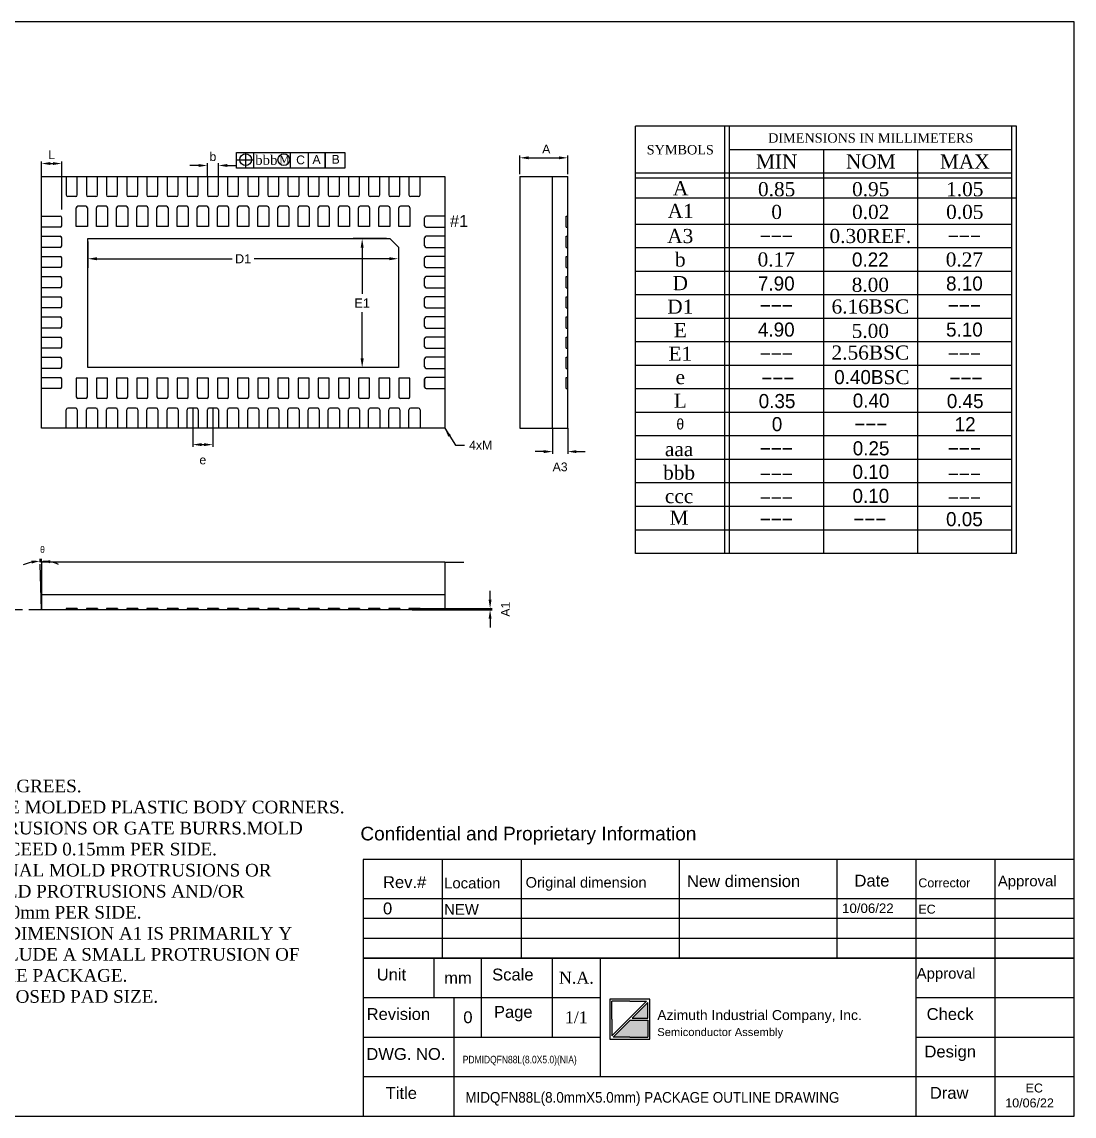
# Model space of a CAD drawing. Header units: inches. Extents: x 14.1 to 45.4, y 13.3 to 35.
# Drawn here: x 24.55 to 45.43, y 13.29 to 35 of the extents above; entities that cross this region are included whole.
import ezdxf

# ---------------------------------------------------------------- set-up
doc = ezdxf.new("R2010")
doc.units = ezdxf.units.IN
doc.header["$MEASUREMENT"] = 0
doc.linetypes.add('3', pattern=[0.375, 0.25, -0.125])
doc.layers.add('1', color=7, linetype='Continuous')
doc.layers.add('DIM', color=102, linetype='Continuous')
doc.styles.get("Standard").update_dxf_attribs({"font": 'arial.ttf'})
doc.dimstyles.get("Standard").update_dxf_attribs({"dimtxt": 0.18, "dimasz": 0.18, "dimexe": 0.18, "dimexo": 0.0625, "dimgap": 0.09, "dimtad": 0, "dimtih": 1, "dimtoh": 1, "dimdec": 4, "dimzin": 0, "dimdsep": 46, "dimtxsty": 'Standard', "dimcen": 0.09, "dimadec": 0, "dimazin": 0, "dimtfac": 1, "dimtdec": 4, "dimtofl": 0, "dimtmove": 0, "dimatfit": 3, "dimfxl": 1, "dimtolj": 1, "dimtzin": 0, "dimarcsym": 0})

# ---------------------------------------------------------------- blocks, each defined once
blk = doc.blocks.new('A$C287B6B30')
for points in [[(0.28, 0.275), (0.475, 0.275), (0.475, 0.47)], [(0.043, 0.038), (0.255, 0.25), (0.475, 0.25), (0.475, 0.038), (0.25, 0.038)]]:
    blk.add_hatch(color=256).paths.add_polyline_path(points)
for p, q in [((0.5, 0.513), (0, 0.513)), ((0, 0.513), (0, 0.013)), ((0.025, 0.055), (0.457, 0.488)), ((0.025, 0.263), (0.025, 0.488)), ((0.25, 0.488), (0.025, 0.488)), ((0.25, 0.488), (0.457, 0.488)), ((0.28, 0.275), (0.475, 0.47)), ((0.475, 0.275), (0.475, 0.47)), ((0.5, 0.013), (0.5, 0.513)), ((0.28, 0.275), (0.475, 0.275)), ((0.025, 0.263), (0.025, 0.055)), ((0.043, 0.038), (0.255, 0.25)), ((0.255, 0.25), (0.475, 0.25)), ((0.475, 0.25), (0.475, 0.038)), ((0, 0.013), (0.5, 0.013)), ((0.25, 0.038), (0.043, 0.038)), ((0.25, 0.038), (0.475, 0.038))]:
    blk.add_line(p, q)
for s, height, p in [('Azimuth Industrial Company, Inc.', 0.125, (0.594, 0.251)), ('Semiconductor Assembly', 0.1, (0.594, 0.051))]:
    blk.add_text(s, height=height).set_placement(p)
blk = doc.blocks.new('A$C34315493')
at = {"layer": '1', "color": 0}
blk.add_blockref('A$C287B6B30', (0, -0.013), dxfattribs=at)
blk = doc.blocks.new('*D4')
at = {"layer": 'Defpoints', "color": 0, "transparency": 16777216}
for p in [(25.859, 30.703), (32.019, 30.533), (32.019, 30.302)]:
    blk.add_point(p, dxfattribs=at)
at = {"layer": 'DIM', "color": 0, "lineweight": -2, "transparency": 16777216}
for p, q in [((25.859, 30.641), (25.859, 30.122)), ((32.019, 30.47), (32.019, 30.122)), ((26.039, 30.302), (28.721, 30.302)), ((31.839, 30.302), (29.157, 30.302))]:
    blk.add_line(p, q, dxfattribs=at)
at = {"layer": 'DIM', "color": 0, "transparency": 16777216}
for points in [[(26.039, 30.332), (26.039, 30.272), (25.859, 30.302)], [(31.839, 30.332), (31.839, 30.272), (32.019, 30.302)]]:
    blk.add_solid(points, dxfattribs=at)
at = {"layer": 'DIM', "color": 0, "transparency": 16777216, "insert": (28.939, 30.302), "char_height": 0.18, "attachment_point": 5}
blk.add_mtext('\\A1;D1', dxfattribs=at)
blk = doc.blocks.new('*D5')
at = {"layer": 'Defpoints', "color": 0, "transparency": 16777216}
for p in [(31.849, 30.703), (31.301, 28.143), (32.019, 28.143)]:
    blk.add_point(p, dxfattribs=at)
at = {"layer": 'DIM', "color": 0, "lineweight": -2, "transparency": 16777216}
for p, q in [((31.786, 30.703), (31.121, 30.703)), ((31.301, 30.523), (31.301, 29.604)), ((31.301, 28.323), (31.301, 29.243)), ((31.957, 28.143), (31.121, 28.143))]:
    blk.add_line(p, q, dxfattribs=at)
at = {"layer": 'DIM', "color": 0, "transparency": 16777216}
for points in [[(31.271, 30.523), (31.331, 30.523), (31.301, 30.703)], [(31.271, 28.323), (31.331, 28.323), (31.301, 28.143)]]:
    blk.add_solid(points, dxfattribs=at)
at = {"layer": 'DIM', "color": 0, "transparency": 16777216, "insert": (31.301, 29.423), "char_height": 0.18, "attachment_point": 5}
blk.add_mtext('\\A1;E1', dxfattribs=at)

msp = doc.modelspace()

# ---------------------------------------------------------------- linework, layer by layer
at = {"color": 0}
for p, q in [((45.42673, 35.00158), (14.0739, 35.00158)), ((45.42673, 13.28975), (45.42673, 35.00158)), ((45.42673, 18.38458), (31.31796, 18.38458)), ((31.31796, 18.38458), (31.31796, 13.28975)), ((32.8856, 18.38458), (32.8856, 16.42503)), ((34.45324, 18.38458), (34.45324, 16.42503)), ((37.58852, 18.38458), (37.58852, 16.42503)), ((40.7238, 16.42503), (40.7238, 18.38458)), ((42.29145, 16.42503), (42.29145, 18.38458)), ((43.85909, 16.42503), (43.85909, 18.38458)), ((45.42673, 17.60076), (31.31796, 17.60076)), ((45.42673, 17.20885), (31.31796, 17.20885)), ((45.42673, 16.81694), (31.31796, 16.81694)), ((45.42673, 16.42503), (31.31796, 16.42503)), ((31.31796, 16.42503), (45.42673, 16.42503)), ((32.72883, 15.64121), (32.72883, 16.42503)), ((33.66942, 14.85739), (33.66942, 16.42503)), ((35.0803, 15.64121), (35.0803, 16.42503)), ((36.02088, 16.42503), (36.02088, 14.07357)), ((42.29145, 13.28975), (42.29145, 16.42503)), ((43.85909, 13.28975), (43.85909, 16.42503)), ((31.31796, 15.64121), (36.02088, 15.64121)), ((33.12074, 15.64121), (33.12074, 13.28975)), ((35.0803, 14.85739), (35.0803, 15.64121)), ((42.29145, 15.64121), (45.42673, 15.64121)), ((31.31796, 14.85739), (36.02088, 14.85739)), ((42.29145, 14.85739), (45.42673, 14.85739)), ((31.31796, 14.07357), (45.42673, 14.07357)), ((14.0739, 13.28975), (45.42673, 13.28975))]:
    msp.add_line(p, q, dxfattribs=at)
at = {"layer": '1'}
for p, q in [((44.28452, 32.93012), (36.72625, 32.93012)), ((36.72625, 25.85212), (36.72625, 32.93012)), ((38.49918, 25.85212), (38.49918, 32.93012)), ((38.59249, 25.85212), (38.59249, 32.93012)), ((44.19121, 25.85212), (44.19121, 32.93012)), ((44.19121, 25.85212), (44.19121, 32.93012)), ((44.28452, 25.85212), (44.28452, 32.93012)), ((36.72625, 25.38556), (36.72625, 32.46356)), ((38.49918, 25.38556), (38.49918, 32.46356)), ((44.19121, 32.46356), (38.59249, 32.46356)), ((38.59249, 25.38556), (38.59249, 32.46356)), ((40.45873, 25.85212), (40.45873, 32.46356)), ((42.32497, 25.85212), (42.32497, 32.46356)), ((44.19121, 25.38556), (44.19121, 32.46356)), ((44.19121, 25.38556), (44.19121, 32.46356)), ((44.28452, 25.38556), (44.28452, 32.46356)), ((25.42933, 31.93685), (25.42933, 31.56685)), ((25.64933, 31.56685), (25.64933, 31.93685)), ((25.82933, 31.93685), (25.82933, 31.56685)), ((26.04933, 31.56685), (26.04933, 31.93685)), ((26.22933, 31.93685), (26.22933, 31.56685)), ((26.44933, 31.56685), (26.44933, 31.93685)), ((26.62933, 31.93685), (26.62933, 31.56685)), ((26.84933, 31.56685), (26.84933, 31.93685)), ((27.02933, 31.93685), (27.02933, 31.56685)), ((27.24933, 31.56685), (27.24933, 31.93685)), ((27.42933, 31.93685), (27.42933, 31.56685)), ((27.64933, 31.56685), (27.64933, 31.93685)), ((27.82933, 31.93685), (27.82933, 31.56685)), ((28.04933, 31.56685), (28.04933, 31.93685)), ((28.22933, 31.93685), (28.22933, 31.56685)), ((28.44933, 31.56685), (28.44933, 31.93685)), ((28.62933, 31.93685), (28.62933, 31.56685)), ((28.84933, 31.56685), (28.84933, 31.93685)), ((29.02933, 31.93685), (29.02933, 31.56685)), ((29.24933, 31.56685), (29.24933, 31.93685)), ((29.42933, 31.93685), (29.42933, 31.56685)), ((29.64933, 31.56685), (29.64933, 31.93685)), ((29.82933, 31.93685), (29.82933, 31.56685)), ((30.04933, 31.56685), (30.04933, 31.93685)), ((30.22933, 31.93685), (30.22933, 31.56685)), ((30.44933, 31.56685), (30.44933, 31.93685)), ((30.62933, 31.93685), (30.62933, 31.56685)), ((30.84933, 31.56685), (30.84933, 31.93685)), ((31.02933, 31.93685), (31.02933, 31.56685)), ((31.24933, 31.56685), (31.24933, 31.93685)), ((31.42933, 31.93685), (31.42933, 31.56685)), ((31.64933, 31.56685), (31.64933, 31.93685)), ((31.82933, 31.93685), (31.82933, 31.56685)), ((32.04933, 31.56685), (32.04933, 31.93685)), ((32.22933, 31.93685), (32.22933, 31.56685)), ((32.44933, 31.56685), (32.44933, 31.93685)), ((44.19121, 31.997), (36.72625, 31.997)), ((36.72625, 24.919), (36.72625, 31.997)), ((38.49918, 24.919), (38.49918, 31.997)), ((38.59249, 24.919), (38.59249, 31.997)), ((40.45873, 25.38556), (40.45873, 31.997)), ((42.32497, 25.38556), (42.32497, 31.997)), ((44.19121, 24.919), (44.19121, 31.997)), ((44.19121, 24.919), (44.19121, 31.997)), ((44.28452, 24.919), (44.28452, 31.997)), ((44.19121, 31.90369), (36.72625, 31.90369)), ((25.61933, 31.53685), (25.45933, 31.53685)), ((26.01933, 31.53685), (25.85933, 31.53685)), ((26.41933, 31.53685), (26.25933, 31.53685)), ((26.81933, 31.53685), (26.65933, 31.53685)), ((27.21933, 31.53685), (27.05933, 31.53685)), ((27.61933, 31.53685), (27.45933, 31.53685)), ((28.01933, 31.53685), (27.85933, 31.53685)), ((28.41933, 31.53685), (28.25933, 31.53685)), ((28.81933, 31.53685), (28.65933, 31.53685)), ((29.21933, 31.53685), (29.05933, 31.53685)), ((29.61933, 31.53685), (29.45933, 31.53685)), ((30.01933, 31.53685), (29.85933, 31.53685)), ((30.41933, 31.53685), (30.25933, 31.53685)), ((30.81933, 31.53685), (30.65933, 31.53685)), ((31.21933, 31.53685), (31.05933, 31.53685)), ((31.61933, 31.53685), (31.45933, 31.53685)), ((32.01933, 31.53685), (31.85933, 31.53685)), ((32.41933, 31.53685), (32.25933, 31.53685)), ((25.62933, 30.94185), (25.62933, 31.31185)), ((25.81933, 31.34185), (25.65933, 31.34185)), ((25.84933, 31.31185), (25.84933, 30.94185)), ((26.02933, 30.94185), (26.02933, 31.31185)), ((26.21933, 31.34185), (26.05933, 31.34185)), ((26.24933, 31.31185), (26.24933, 30.94185)), ((26.42933, 30.94185), (26.42933, 31.31185)), ((26.61933, 31.34185), (26.45933, 31.34185)), ((26.64933, 31.31185), (26.64933, 30.94185)), ((26.82933, 30.94185), (26.82933, 31.31185)), ((27.01933, 31.34185), (26.85933, 31.34185)), ((27.04933, 31.31185), (27.04933, 30.94185)), ((27.22933, 30.94185), (27.22933, 31.31185)), ((27.41933, 31.34185), (27.25933, 31.34185)), ((27.44933, 31.31185), (27.44933, 30.94185)), ((27.62933, 30.94185), (27.62933, 31.31185)), ((27.81933, 31.34185), (27.65933, 31.34185)), ((27.84933, 31.31185), (27.84933, 30.94185)), ((28.02933, 30.94185), (28.02933, 31.31185)), ((28.21933, 31.34185), (28.05933, 31.34185)), ((28.24933, 31.31185), (28.24933, 30.94185)), ((28.42933, 30.94185), (28.42933, 31.31185)), ((28.61933, 31.34185), (28.45933, 31.34185)), ((28.64933, 31.31185), (28.64933, 30.94185)), ((28.82933, 30.94185), (28.82933, 31.31185)), ((29.01933, 31.34185), (28.85933, 31.34185)), ((29.04933, 31.31185), (29.04933, 30.94185)), ((29.22933, 30.94185), (29.22933, 31.31185)), ((29.41933, 31.34185), (29.25933, 31.34185)), ((29.44933, 31.31185), (29.44933, 30.94185)), ((29.62933, 30.94185), (29.62933, 31.31185)), ((29.81933, 31.34185), (29.65933, 31.34185)), ((29.84933, 31.31185), (29.84933, 30.94185)), ((30.02933, 30.94185), (30.02933, 31.31185)), ((30.21933, 31.34185), (30.05933, 31.34185)), ((30.24933, 31.31185), (30.24933, 30.94185)), ((30.42933, 30.94185), (30.42933, 31.31185)), ((30.61933, 31.34185), (30.45933, 31.34185)), ((30.64933, 31.31185), (30.64933, 30.94185)), ((30.82933, 30.94185), (30.82933, 31.31185)), ((31.01933, 31.34185), (30.85933, 31.34185)), ((31.04933, 31.31185), (31.04933, 30.94185)), ((31.22933, 30.94185), (31.22933, 31.31185)), ((31.41933, 31.34185), (31.25933, 31.34185)), ((31.44933, 31.31185), (31.44933, 30.94185)), ((31.62933, 30.94185), (31.62933, 31.31185)), ((31.81933, 31.34185), (31.65933, 31.34185)), ((31.84933, 31.31185), (31.84933, 30.94185)), ((32.02933, 30.94185), (32.02933, 31.31185)), ((32.21933, 31.34185), (32.05933, 31.34185)), ((32.24933, 31.31185), (32.24933, 30.94185)), ((24.93933, 31.14685), (25.30933, 31.14685)), ((25.33933, 30.95685), (25.33933, 31.11685)), ((32.53933, 30.95685), (32.53933, 31.11685)), ((32.93933, 31.14685), (32.56933, 31.14685)), ((35.34844, 31.14685), (35.37844, 31.14685)), ((36.72625, 24.45244), (36.72625, 31.07759)), ((38.49918, 24.45244), (38.49918, 31.07759)), ((38.59249, 24.45244), (38.59249, 31.07759)), ((40.45873, 24.919), (40.45873, 31.07759)), ((40.45873, 24.45244), (40.45873, 31.07759)), ((42.32497, 24.919), (42.32497, 31.07759)), ((42.32497, 24.45244), (42.32497, 31.07759)), ((44.19121, 24.45244), (44.19121, 31.07759)), ((44.19121, 24.45244), (44.19121, 31.07759)), ((44.28452, 24.45244), (44.28452, 31.07759)), ((25.30933, 30.92685), (24.93933, 30.92685)), ((25.84933, 30.94185), (25.62933, 30.94185)), ((26.24933, 30.94185), (26.02933, 30.94185)), ((26.64933, 30.94185), (26.42933, 30.94185)), ((27.04933, 30.94185), (26.82933, 30.94185)), ((27.44933, 30.94185), (27.22933, 30.94185)), ((27.84933, 30.94185), (27.62933, 30.94185)), ((28.24933, 30.94185), (28.02933, 30.94185)), ((28.64933, 30.94185), (28.42933, 30.94185)), ((29.04933, 30.94185), (28.82933, 30.94185)), ((29.44933, 30.94185), (29.22933, 30.94185)), ((29.84933, 30.94185), (29.62933, 30.94185)), ((30.24933, 30.94185), (30.02933, 30.94185)), ((30.64933, 30.94185), (30.42933, 30.94185)), ((31.04933, 30.94185), (30.82933, 30.94185)), ((31.44933, 30.94185), (31.22933, 30.94185)), ((31.84933, 30.94185), (31.62933, 30.94185)), ((32.24933, 30.94185), (32.02933, 30.94185)), ((32.56933, 30.92685), (32.93933, 30.92685)), ((35.34844, 30.92685), (35.37844, 30.92685)), ((44.19121, 30.98428), (36.72625, 30.98428)), ((44.19121, 30.98428), (36.72625, 30.98428)), ((24.93933, 30.74685), (25.30933, 30.74685)), ((25.33933, 30.55685), (25.33933, 30.71685)), ((32.01933, 30.53268), (31.84855, 30.70346)), ((32.53933, 30.55685), (32.53933, 30.71685)), ((32.93933, 30.74685), (32.56933, 30.74685)), ((35.34844, 30.74685), (35.37844, 30.74685)), ((25.30933, 30.52685), (24.93933, 30.52685)), ((32.56933, 30.52685), (32.93933, 30.52685)), ((35.34844, 30.52685), (35.37844, 30.52685)), ((44.19121, 30.51772), (36.72625, 30.51772)), ((24.93933, 30.34685), (25.30933, 30.34685)), ((25.33933, 30.15685), (25.33933, 30.31685)), ((32.53933, 30.15685), (32.53933, 30.31685)), ((32.93933, 30.34685), (32.56933, 30.34685)), ((35.34844, 30.34685), (35.37844, 30.34685)), ((25.30933, 30.12685), (24.93933, 30.12685)), ((32.56933, 30.12685), (32.93933, 30.12685)), ((35.34844, 30.12685), (35.37844, 30.12685)), ((44.19121, 30.05116), (36.72625, 30.05116)), ((24.93933, 29.94685), (25.30933, 29.94685)), ((25.33933, 29.75685), (25.33933, 29.91685)), ((32.53933, 29.75685), (32.53933, 29.91685)), ((32.93933, 29.94685), (32.56933, 29.94685)), ((35.34844, 29.94685), (35.37844, 29.94685)), ((25.30933, 29.72685), (24.93933, 29.72685)), ((24.93933, 29.54685), (25.30933, 29.54685)), ((32.56933, 29.72685), (32.93933, 29.72685)), ((32.93933, 29.54685), (32.56933, 29.54685)), ((35.34844, 29.72685), (35.37844, 29.72685)), ((35.34844, 29.54685), (35.37844, 29.54685)), ((44.19121, 29.5846), (36.72625, 29.5846)), ((25.30933, 29.32685), (24.93933, 29.32685)), ((25.33933, 29.35685), (25.33933, 29.51685)), ((32.53933, 29.35685), (32.53933, 29.51685)), ((32.56933, 29.32685), (32.93933, 29.32685)), ((35.34844, 29.32685), (35.37844, 29.32685)), ((24.93933, 29.14685), (25.30933, 29.14685)), ((25.33933, 28.95685), (25.33933, 29.11685)), ((32.53933, 28.95685), (32.53933, 29.11685)), ((32.93933, 29.14685), (32.56933, 29.14685)), ((35.34844, 29.14685), (35.37844, 29.14685)), ((44.19121, 29.11804), (36.72625, 29.11804)), ((25.30933, 28.92685), (24.93933, 28.92685)), ((32.56933, 28.92685), (32.93933, 28.92685)), ((35.34844, 28.92685), (35.37844, 28.92685)), ((24.93933, 28.74685), (25.30933, 28.74685)), ((25.33933, 28.55685), (25.33933, 28.71685)), ((32.53933, 28.55685), (32.53933, 28.71685)), ((32.93933, 28.74685), (32.56933, 28.74685)), ((35.34844, 28.74685), (35.37844, 28.74685)), ((25.30933, 28.52685), (24.93933, 28.52685)), ((32.56933, 28.52685), (32.93933, 28.52685)), ((35.34844, 28.52685), (35.37844, 28.52685)), ((44.19121, 28.65148), (36.72625, 28.65148)), ((24.93933, 28.34685), (25.30933, 28.34685)), ((25.33933, 28.15685), (25.33933, 28.31685)), ((32.53933, 28.15685), (32.53933, 28.31685)), ((32.93933, 28.34685), (32.56933, 28.34685)), ((35.34844, 28.34685), (35.37844, 28.34685)), ((25.30933, 28.12685), (24.93933, 28.12685)), ((32.56933, 28.12685), (32.93933, 28.12685)), ((35.34844, 28.12685), (35.37844, 28.12685)), ((44.19121, 28.18492), (36.72625, 28.18492)), ((24.93933, 27.94685), (25.30933, 27.94685)), ((25.33933, 27.75685), (25.33933, 27.91685)), ((25.62933, 27.93185), (25.62933, 27.56185)), ((25.84933, 27.93185), (25.62933, 27.93185)), ((25.84933, 27.56185), (25.84933, 27.93185)), ((26.02933, 27.93185), (26.02933, 27.56185)), ((26.24933, 27.93185), (26.02933, 27.93185)), ((26.24933, 27.56185), (26.24933, 27.93185)), ((26.42933, 27.93185), (26.42933, 27.56185)), ((26.64933, 27.93185), (26.42933, 27.93185)), ((26.64933, 27.56185), (26.64933, 27.93185)), ((26.82933, 27.93185), (26.82933, 27.56185)), ((27.04933, 27.93185), (26.82933, 27.93185)), ((27.04933, 27.56185), (27.04933, 27.93185)), ((27.22933, 27.93185), (27.22933, 27.56185)), ((27.44933, 27.93185), (27.22933, 27.93185)), ((27.44933, 27.56185), (27.44933, 27.93185)), ((27.62933, 27.93185), (27.62933, 27.56185)), ((27.84933, 27.93185), (27.62933, 27.93185)), ((27.84933, 27.56185), (27.84933, 27.93185)), ((28.02933, 27.93185), (28.02933, 27.56185)), ((28.24933, 27.93185), (28.02933, 27.93185)), ((28.24933, 27.56185), (28.24933, 27.93185)), ((28.42933, 27.93185), (28.42933, 27.56185)), ((28.64933, 27.93185), (28.42933, 27.93185)), ((28.64933, 27.56185), (28.64933, 27.93185)), ((28.82933, 27.93185), (28.82933, 27.56185)), ((29.04933, 27.93185), (28.82933, 27.93185)), ((29.04933, 27.56185), (29.04933, 27.93185)), ((29.22933, 27.93185), (29.22933, 27.56185)), ((29.44933, 27.93185), (29.22933, 27.93185)), ((29.44933, 27.56185), (29.44933, 27.93185)), ((29.62933, 27.93185), (29.62933, 27.56185)), ((29.84933, 27.93185), (29.62933, 27.93185)), ((29.84933, 27.56185), (29.84933, 27.93185)), ((30.02933, 27.93185), (30.02933, 27.56185)), ((30.24933, 27.93185), (30.02933, 27.93185)), ((30.24933, 27.56185), (30.24933, 27.93185)), ((30.42933, 27.93185), (30.42933, 27.56185)), ((30.64933, 27.93185), (30.42933, 27.93185)), ((30.64933, 27.56185), (30.64933, 27.93185)), ((30.82933, 27.93185), (30.82933, 27.56185)), ((31.04933, 27.93185), (30.82933, 27.93185)), ((31.04933, 27.56185), (31.04933, 27.93185)), ((31.22933, 27.93185), (31.22933, 27.56185)), ((31.44933, 27.93185), (31.22933, 27.93185)), ((31.44933, 27.56185), (31.44933, 27.93185)), ((31.62933, 27.93185), (31.62933, 27.56185)), ((31.84933, 27.93185), (31.62933, 27.93185)), ((31.84933, 27.56185), (31.84933, 27.93185)), ((32.02933, 27.93185), (32.02933, 27.56185)), ((32.24933, 27.93185), (32.02933, 27.93185)), ((32.24933, 27.56185), (32.24933, 27.93185)), ((32.53933, 27.75685), (32.53933, 27.91685)), ((32.53933, 27.91685), (32.53933, 27.75685)), ((32.93933, 27.94685), (32.56933, 27.94685)), ((35.34844, 27.94685), (35.37844, 27.94685)), ((25.30933, 27.72685), (24.93933, 27.72685)), ((32.56933, 27.72685), (32.93933, 27.72685)), ((35.34844, 27.72685), (35.37844, 27.72685)), ((44.19121, 27.71836), (36.72625, 27.71836)), ((25.81933, 27.53185), (25.65933, 27.53185)), ((26.21933, 27.53185), (26.05933, 27.53185)), ((26.61933, 27.53185), (26.45933, 27.53185)), ((27.01933, 27.53185), (26.85933, 27.53185)), ((27.41933, 27.53185), (27.25933, 27.53185)), ((27.81933, 27.53185), (27.65933, 27.53185)), ((28.21933, 27.53185), (28.05933, 27.53185)), ((28.61933, 27.53185), (28.45933, 27.53185)), ((29.01933, 27.53185), (28.85933, 27.53185)), ((29.41933, 27.53185), (29.25933, 27.53185)), ((29.81933, 27.53185), (29.65933, 27.53185)), ((30.21933, 27.53185), (30.05933, 27.53185)), ((30.61933, 27.53185), (30.45933, 27.53185)), ((31.01933, 27.53185), (30.85933, 27.53185)), ((31.41933, 27.53185), (31.25933, 27.53185)), ((31.81933, 27.53185), (31.65933, 27.53185)), ((32.21933, 27.53185), (32.05933, 27.53185)), ((25.42933, 26.93685), (25.42933, 27.30685)), ((25.61933, 27.33685), (25.45933, 27.33685)), ((25.64933, 27.30685), (25.64933, 26.93685)), ((25.82933, 26.93685), (25.82933, 27.30685)), ((26.01933, 27.33685), (25.85933, 27.33685)), ((26.04933, 27.30685), (26.04933, 26.93685)), ((26.22933, 26.93685), (26.22933, 27.30685)), ((26.41933, 27.33685), (26.25933, 27.33685)), ((26.44933, 27.30685), (26.44933, 26.93685)), ((26.62933, 26.93685), (26.62933, 27.30685)), ((26.81933, 27.33685), (26.65933, 27.33685)), ((26.84933, 27.30685), (26.84933, 26.93685)), ((27.02933, 26.93685), (27.02933, 27.30685)), ((27.21933, 27.33685), (27.05933, 27.33685)), ((27.24933, 27.30685), (27.24933, 26.93685)), ((27.42933, 26.93685), (27.42933, 27.30685)), ((27.61933, 27.33685), (27.45933, 27.33685)), ((27.64933, 27.30685), (27.64933, 26.93685)), ((27.82933, 26.93685), (27.82933, 27.30685)), ((28.01933, 27.33685), (27.85933, 27.33685)), ((28.04933, 27.30685), (28.04933, 26.93685)), ((28.22933, 26.93685), (28.22933, 27.30685)), ((28.41933, 27.33685), (28.25933, 27.33685)), ((28.44933, 27.30685), (28.44933, 26.93685)), ((28.62933, 26.93685), (28.62933, 27.30685)), ((28.81933, 27.33685), (28.65933, 27.33685)), ((28.84933, 27.30685), (28.84933, 26.93685)), ((29.02933, 26.93685), (29.02933, 27.30685)), ((29.21933, 27.33685), (29.05933, 27.33685)), ((29.24933, 27.30685), (29.24933, 26.93685)), ((29.42933, 26.93685), (29.42933, 27.30685)), ((29.61933, 27.33685), (29.45933, 27.33685)), ((29.64933, 27.30685), (29.64933, 26.93685)), ((29.82933, 26.93685), (29.82933, 27.30685)), ((30.01933, 27.33685), (29.85933, 27.33685)), ((30.04933, 27.30685), (30.04933, 26.93685)), ((30.22933, 26.93685), (30.22933, 27.30685)), ((30.41933, 27.33685), (30.25933, 27.33685)), ((30.44933, 27.30685), (30.44933, 26.93685)), ((30.62933, 26.93685), (30.62933, 27.30685)), ((30.81933, 27.33685), (30.65933, 27.33685)), ((30.84933, 27.30685), (30.84933, 26.93685)), ((31.02933, 26.93685), (31.02933, 27.30685)), ((31.21933, 27.33685), (31.05933, 27.33685)), ((31.24933, 27.30685), (31.24933, 26.93685)), ((31.42933, 26.93685), (31.42933, 27.30685)), ((31.61933, 27.33685), (31.45933, 27.33685)), ((31.64933, 27.30685), (31.64933, 26.93685)), ((31.82933, 26.93685), (31.82933, 27.30685)), ((32.01933, 27.33685), (31.85933, 27.33685)), ((32.04933, 27.30685), (32.04933, 26.93685)), ((32.22933, 26.93685), (32.22933, 27.30685)), ((32.41933, 27.33685), (32.25933, 27.33685)), ((32.44933, 27.30685), (32.44933, 26.93685)), ((44.19121, 27.2518), (36.72625, 27.2518)), ((44.19121, 26.78524), (36.72625, 26.78524)), ((44.19121, 26.31868), (36.72625, 26.31868)), ((44.19121, 25.85212), (36.72625, 25.85212)), ((44.19121, 25.38556), (36.72625, 25.38556)), ((44.19121, 24.919), (36.72625, 24.919)), ((44.28452, 24.45244), (36.72625, 24.45244)), ((25.42933, 23.36337), (25.42933, 23.33337)), ((25.64933, 23.36337), (25.64933, 23.33337)), ((25.82933, 23.36337), (25.82933, 23.33337)), ((26.04933, 23.36337), (26.04933, 23.33337)), ((26.22933, 23.36337), (26.22933, 23.33337)), ((26.44933, 23.36337), (26.44933, 23.33337)), ((26.62933, 23.36337), (26.62933, 23.33337)), ((26.84933, 23.36337), (26.84933, 23.33337)), ((27.02933, 23.36337), (27.02933, 23.33337)), ((27.24933, 23.36337), (27.24933, 23.33337)), ((27.42933, 23.36337), (27.42933, 23.33337)), ((27.64933, 23.36337), (27.64933, 23.33337)), ((27.82933, 23.36337), (27.82933, 23.33337)), ((28.04933, 23.36337), (28.04933, 23.33337)), ((28.22933, 23.36337), (28.22933, 23.33337)), ((28.44933, 23.36337), (28.44933, 23.33337)), ((28.62933, 23.36337), (28.62933, 23.33337)), ((28.84933, 23.36337), (28.84933, 23.33337)), ((29.02933, 23.36337), (29.02933, 23.33337)), ((29.24933, 23.36337), (29.24933, 23.33337)), ((29.42933, 23.36337), (29.42933, 23.33337)), ((29.64933, 23.36337), (29.64933, 23.33337)), ((29.82933, 23.36337), (29.82933, 23.33337)), ((30.04933, 23.36337), (30.04933, 23.33337)), ((30.22933, 23.36337), (30.22933, 23.33337)), ((30.44933, 23.36337), (30.44933, 23.33337)), ((30.62933, 23.36337), (30.62933, 23.33337)), ((30.84933, 23.36337), (30.84933, 23.33337)), ((31.02933, 23.36337), (31.02933, 23.33337)), ((31.24933, 23.36337), (31.24933, 23.33337)), ((31.42933, 23.36337), (31.42933, 23.33337)), ((31.64933, 23.36337), (31.64933, 23.33337)), ((31.82933, 23.36337), (31.82933, 23.33337)), ((32.04933, 23.36337), (32.04933, 23.33337)), ((32.22933, 23.36337), (32.22933, 23.33337)), ((32.44933, 23.36337), (32.44933, 23.33337))]:
    msp.add_line(p, q, dxfattribs=at)
at = {"layer": '1', "color": 0}
for p, q in [((34.42844, 31.93685), (34.42844, 26.93685)), ((34.42844, 31.93685), (35.37844, 31.93685)), ((35.07844, 26.93685), (35.07844, 31.93685)), ((35.37844, 26.93685), (35.37844, 31.93685)), ((35.34844, 30.92685), (35.34844, 31.14685)), ((35.34844, 30.52685), (35.34844, 30.74685)), ((35.34844, 30.12685), (35.34844, 30.34685)), ((35.34844, 29.72685), (35.34844, 29.94685)), ((35.34844, 29.32685), (35.34844, 29.54685)), ((35.34844, 28.92685), (35.34844, 29.14685)), ((35.34844, 28.52685), (35.34844, 28.74685)), ((35.34844, 28.12685), (35.34844, 28.34685)), ((35.34844, 27.72685), (35.34844, 27.94685)), ((34.42844, 26.93685), (35.37844, 26.93685)), ((32.93933, 24.28337), (24.93933, 24.28337)), ((24.93933, 24.28337), (24.93933, 23.33337)), ((32.93933, 24.28337), (32.93933, 23.33337)), ((32.93933, 23.63337), (24.93933, 23.63337)), ((32.93933, 23.33337), (24.93933, 23.33337)), ((25.64933, 23.36337), (25.42933, 23.36337)), ((26.04933, 23.36337), (25.82933, 23.36337)), ((26.44933, 23.36337), (26.22933, 23.36337)), ((26.84933, 23.36337), (26.62933, 23.36337)), ((27.24933, 23.36337), (27.02933, 23.36337)), ((27.64933, 23.36337), (27.42933, 23.36337)), ((28.04933, 23.36337), (27.82933, 23.36337)), ((28.44933, 23.36337), (28.22933, 23.36337)), ((28.84933, 23.36337), (28.62933, 23.36337)), ((29.24933, 23.36337), (29.02933, 23.36337)), ((29.64933, 23.36337), (29.42933, 23.36337)), ((30.04933, 23.36337), (29.82933, 23.36337)), ((30.44933, 23.36337), (30.22933, 23.36337)), ((30.84933, 23.36337), (30.62933, 23.36337)), ((31.24933, 23.36337), (31.02933, 23.36337)), ((31.64933, 23.36337), (31.42933, 23.36337)), ((32.04933, 23.36337), (31.82933, 23.36337)), ((32.44933, 23.36337), (32.22933, 23.36337)), ((32.31433, 23.33337), (32.93933, 23.33337))]:
    msp.add_line(p, q, dxfattribs=at)
at = {"layer": '1'}
msp.add_lwpolyline([(24.93933, 31.93685), (32.93933, 31.93685), (32.93933, 26.93685), (24.93933, 26.93685)], close=True, dxfattribs=at)
msp.add_lwpolyline([(32.01933, 30.53268), (32.01933, 28.14346), (25.85933, 28.14346), (25.85933, 30.70346), (31.84855, 30.70346)], dxfattribs=at)
for centre, start, end in [((25.45933, 31.56685), 180, 270), ((25.61933, 31.56685), 270, 0), ((25.85933, 31.56685), 180, 270), ((26.01933, 31.56685), 270, 0), ((26.25933, 31.56685), 180, 270), ((26.41933, 31.56685), 270, 0), ((26.65933, 31.56685), 180, 270), ((26.81933, 31.56685), 270, 0), ((27.05933, 31.56685), 180, 270), ((27.21933, 31.56685), 270, 0), ((27.45933, 31.56685), 180, 270), ((27.61933, 31.56685), 270, 0), ((27.85933, 31.56685), 180, 270), ((28.01933, 31.56685), 270, 0), ((28.25933, 31.56685), 180, 270), ((28.41933, 31.56685), 270, 0), ((28.65933, 31.56685), 180, 270), ((28.81933, 31.56685), 270, 0), ((29.05933, 31.56685), 180, 270), ((29.21933, 31.56685), 270, 0), ((29.45933, 31.56685), 180, 270), ((29.61933, 31.56685), 270, 0), ((29.85933, 31.56685), 180, 270), ((30.01933, 31.56685), 270, 0), ((30.25933, 31.56685), 180, 270), ((30.41933, 31.56685), 270, 0), ((30.65933, 31.56685), 180, 270), ((30.81933, 31.56685), 270, 0), ((31.05933, 31.56685), 180, 270), ((31.21933, 31.56685), 270, 0), ((31.45933, 31.56685), 180, 270), ((31.61933, 31.56685), 270, 0), ((31.85933, 31.56685), 180, 270), ((32.01933, 31.56685), 270, 0), ((32.25933, 31.56685), 180, 270), ((32.41933, 31.56685), 270, 0), ((25.65933, 31.31185), 90, 180), ((25.81933, 31.31185), 360, 90), ((26.05933, 31.31185), 90, 180), ((26.21933, 31.31185), 360, 90), ((26.45933, 31.31185), 90, 180), ((26.61933, 31.31185), 360, 90), ((26.85933, 31.31185), 90, 180), ((27.01933, 31.31185), 360, 90), ((27.25933, 31.31185), 90, 180), ((27.41933, 31.31185), 360, 90), ((27.65933, 31.31185), 90, 180), ((27.81933, 31.31185), 360, 90), ((28.05933, 31.31185), 90, 180), ((28.21933, 31.31185), 360, 90), ((28.45933, 31.31185), 90, 180), ((28.61933, 31.31185), 360, 90), ((28.85933, 31.31185), 90, 180), ((29.01933, 31.31185), 360, 90), ((29.25933, 31.31185), 90, 180), ((29.41933, 31.31185), 360, 90), ((29.65933, 31.31185), 90, 180), ((29.81933, 31.31185), 360, 90), ((30.05933, 31.31185), 90, 180), ((30.21933, 31.31185), 360, 90), ((30.45933, 31.31185), 90, 180), ((30.61933, 31.31185), 360, 90), ((30.85933, 31.31185), 90, 180), ((31.01933, 31.31185), 360, 90), ((31.25933, 31.31185), 90, 180), ((31.41933, 31.31185), 360, 90), ((31.65933, 31.31185), 90, 180), ((31.81933, 31.31185), 360, 90), ((32.05933, 31.31185), 90, 180), ((32.21933, 31.31185), 360, 90), ((25.30933, 31.11685), 0, 90), ((32.56933, 31.11685), 90, 180), ((25.30933, 30.95685), 270, 0), ((32.56933, 30.95685), 180, 270), ((25.30933, 30.71685), 0, 90), ((32.56933, 30.71685), 90, 180), ((25.30933, 30.55685), 270, 0), ((32.56933, 30.55685), 180, 270), ((25.30933, 30.31685), 0, 90), ((32.56933, 30.31685), 90, 180), ((25.30933, 30.15685), 270, 0), ((32.56933, 30.15685), 180, 270), ((25.30933, 29.91685), 0, 90), ((25.30933, 29.75685), 270, 0), ((32.56933, 29.91685), 90, 180), ((32.56933, 29.75685), 180, 270), ((25.30933, 29.51685), 0, 90), ((32.56933, 29.51685), 90, 180), ((25.30933, 29.35685), 270, 0), ((32.56933, 29.35685), 180, 270), ((25.30933, 29.11685), 0, 90), ((32.56933, 29.11685), 90, 180), ((25.30933, 28.95685), 270, 0), ((32.56933, 28.95685), 180, 270), ((25.30933, 28.71685), 0, 90), ((32.56933, 28.71685), 90, 180), ((25.30933, 28.55685), 270, 0), ((32.56933, 28.55685), 180, 270), ((25.30933, 28.31685), 0, 90), ((32.56933, 28.31685), 90, 180), ((25.30933, 28.15685), 270, 0), ((32.56933, 28.15685), 180, 270), ((25.30933, 27.91685), 0, 90), ((32.56933, 27.91685), 90, 180), ((25.30933, 27.75685), 270, 0), ((32.56933, 27.75685), 180, 270), ((25.65933, 27.56185), 180, 270), ((25.81933, 27.56185), 270, 0), ((26.05933, 27.56185), 180, 270), ((26.21933, 27.56185), 270, 0), ((26.45933, 27.56185), 180, 270), ((26.61933, 27.56185), 270, 0), ((26.85933, 27.56185), 180, 270), ((27.01933, 27.56185), 270, 0), ((27.25933, 27.56185), 180, 270), ((27.41933, 27.56185), 270, 0), ((27.65933, 27.56185), 180, 270), ((27.81933, 27.56185), 270, 0), ((28.05933, 27.56185), 180, 270), ((28.21933, 27.56185), 270, 0), ((28.45933, 27.56185), 180, 270), ((28.61933, 27.56185), 270, 0), ((28.85933, 27.56185), 180, 270), ((29.01933, 27.56185), 270, 0), ((29.25933, 27.56185), 180, 270), ((29.41933, 27.56185), 270, 0), ((29.65933, 27.56185), 180, 270), ((29.81933, 27.56185), 270, 0), ((30.05933, 27.56185), 180, 270), ((30.21933, 27.56185), 270, 0), ((30.45933, 27.56185), 180, 270), ((30.61933, 27.56185), 270, 0), ((30.85933, 27.56185), 180, 270), ((31.01933, 27.56185), 270, 0), ((31.25933, 27.56185), 180, 270), ((31.41933, 27.56185), 270, 0), ((31.65933, 27.56185), 180, 270), ((31.81933, 27.56185), 270, 0), ((32.05933, 27.56185), 180, 270), ((32.21933, 27.56185), 270, 0), ((25.45933, 27.30685), 90, 180), ((25.61933, 27.30685), 360, 90), ((25.85933, 27.30685), 90, 180), ((26.01933, 27.30685), 360, 90), ((26.25933, 27.30685), 90, 180), ((26.41933, 27.30685), 360, 90), ((26.65933, 27.30685), 90, 180), ((26.81933, 27.30685), 360, 90), ((27.05933, 27.30685), 90, 180), ((27.21933, 27.30685), 360, 90), ((27.45933, 27.30685), 90, 180), ((27.61933, 27.30685), 360, 90), ((27.85933, 27.30685), 90, 180), ((28.01933, 27.30685), 360, 90), ((28.25933, 27.30685), 90, 180), ((28.41933, 27.30685), 360, 90), ((28.65933, 27.30685), 90, 180), ((28.81933, 27.30685), 360, 90), ((29.05933, 27.30685), 90, 180), ((29.21933, 27.30685), 360, 90), ((29.45933, 27.30685), 90, 180), ((29.61933, 27.30685), 360, 90), ((29.85933, 27.30685), 90, 180), ((30.01933, 27.30685), 360, 90), ((30.25933, 27.30685), 90, 180), ((30.41933, 27.30685), 360, 90), ((30.65933, 27.30685), 90, 180), ((30.81933, 27.30685), 360, 90), ((31.05933, 27.30685), 90, 180), ((31.21933, 27.30685), 360, 90), ((31.45933, 27.30685), 90, 180), ((31.61933, 27.30685), 360, 90), ((31.85933, 27.30685), 90, 180), ((32.01933, 27.30685), 360, 90), ((32.25933, 27.30685), 90, 180), ((32.41933, 27.30685), 360, 90)]:
    msp.add_arc(centre, 0.03, start, end, dxfattribs=at)
at = {"layer": 'DIM', "color": 102}
for p, q in [((28.98906, 32.41071), (28.98906, 32.09826)), ((29.14539, 32.41071), (29.14539, 32.09826)), ((29.87494, 32.41071), (29.87494, 32.09826)), ((30.22669, 32.41071), (30.22669, 32.09826)), ((24.93933, 31.39035), (24.93933, 32.23417)), ((25.11333, 32.19067), (25.16533, 32.19067)), ((25.33933, 31.28035), (25.33933, 32.23417)), ((28.05533, 32.15236), (27.88133, 32.15236)), ((28.22933, 31.93685), (28.22933, 32.19586)), ((28.44933, 31.93685), (28.44933, 32.19586)), ((28.62333, 32.15236), (28.79733, 32.15236)), ((28.80667, 32.26751), (29.14539, 32.26751)), ((34.42844, 31.98035), (34.42844, 32.34778)), ((34.60244, 32.30428), (35.20444, 32.30428)), ((35.37844, 31.98035), (35.37844, 32.34778)), ((27.93933, 27.33685), (27.93933, 26.57006)), ((28.33933, 27.33685), (28.33933, 26.57006)), ((35.07844, 26.93685), (35.07844, 26.43148)), ((35.37844, 26.93685), (35.37844, 26.43148)), ((28.11333, 26.61356), (28.16533, 26.61356)), ((34.90444, 26.47498), (34.73044, 26.47498)), ((35.55244, 26.47498), (35.72644, 26.47498)), ((24.91198, 24.28182), (24.90982, 24.34864)), ((24.93933, 24.27687), (24.93933, 24.34911)), ((24.93933, 23.33337), (24.91338, 24.23834)), ((33.8391, 23.53737), (33.8391, 23.71137)), ((32.29283, 23.36337), (33.8826, 23.36337)), ((32.29283, 23.33337), (33.8826, 23.33337)), ((32.75783, 23.36337), (33.55183, 23.36337)), ((33.8391, 23.15937), (33.8391, 22.98537))]:
    msp.add_line(p, q, dxfattribs=at)
at = {"layer": 'DIM', "color": 0}
msp.add_line((36.72625, 31.50743), (44.28452, 31.50743), dxfattribs=at)
at = {"layer": 'DIM'}
msp.add_line((32.93933, 24.28337), (33.3173, 24.28337), dxfattribs=at)
at = {"layer": 'DIM', "color": 1, "linetype": '3'}
msp.add_line((24.93933, 23.33337), (24.09037, 23.33337), dxfattribs=at)
at = {"layer": 'DIM', "color": 102}
for points in [[(28.80667, 32.41071), (30.56541, 32.41071), (30.56541, 32.09826), (28.80667, 32.09826)], [(30.56541, 32.41071), (30.95625, 32.41071), (30.95625, 32.09826), (30.56541, 32.09826)]]:
    msp.add_lwpolyline(points, close=True, dxfattribs=at)
for centre in [(28.98906, 32.26751), (29.74759, 32.26751)]:
    msp.add_circle(centre, 0.11717, dxfattribs=at)
for start, end in [(103.29564, 114.744417), (90, 91.846864), (67.102447, 78.551223)]:
    msp.add_arc((24.93933, 23.43337), 0.87224, start, end, dxfattribs=at)
for points in [[(25.11333, 32.21967), (25.11333, 32.16167), (24.93933, 32.19067)], [(25.16533, 32.21967), (25.16533, 32.16167), (25.33933, 32.19067)], [(28.05533, 32.18136), (28.05533, 32.12336), (28.22933, 32.15236)], [(28.62333, 32.18136), (28.62333, 32.12336), (28.44933, 32.15236)], [(34.60244, 32.33328), (34.60244, 32.27528), (34.42844, 32.30428)], [(35.20444, 32.33328), (35.20444, 32.27528), (35.37844, 32.30428)], [(28.11333, 26.64256), (28.11333, 26.58456), (27.93933, 26.61356)], [(28.16533, 26.64256), (28.16533, 26.58456), (28.33933, 26.61356)], [(34.90444, 26.50398), (34.90444, 26.44598), (35.07844, 26.47498)], [(35.55244, 26.50398), (35.55244, 26.44598), (35.37844, 26.47498)], [(24.73492, 24.31098), (24.74256, 24.25348), (24.91122, 24.30516)], [(25.10957, 24.2594), (25.11536, 24.31711), (24.93933, 24.30561)], [(33.8101, 23.53737), (33.8681, 23.53737), (33.8391, 23.36337)], [(33.8101, 23.15937), (33.8681, 23.15937), (33.8391, 23.33337)]]:
    msp.add_solid(points, dxfattribs=at)

# ---------------------------------------------------------------- block references
at = {"layer": 'DIM', "color": 0, "xscale": 1.584, "yscale": 1.584, "zscale": 1.584}
msp.add_blockref('A$C34315493', (36.21556, 14.81881), dxfattribs=at)

# ---------------------------------------------------------------- texts
at = {"color": 0}
for s, height, p in [('Rev.#', 0.235146, (31.71473, 17.81487)), ('Location', 0.211632, (32.92688, 17.80818)), ('Original dimension', 0.207399, (34.5442, 17.82437)), ('New dimension', 0.2351462, (37.7455, 17.83483)), ('Date', 0.235146, (41.06868, 17.845)), ('Approval', 0.211632, (43.91396, 17.84887)), ('Corrector', 0.177326, (42.33584, 17.82976)), ('0', 0.23515, (31.71473, 17.29283)), ('NEW', 0.211632, (32.92688, 17.28614)), ('10/06/22', 0.188117, (40.82358, 17.32008)), ('EC', 0.177326, (42.33584, 17.30772)), ('Unit', 0.235146, (31.58981, 15.98122)), ('mm', 0.235146, (32.92838, 15.91555)), ('Scale', 0.235146, (33.88007, 15.98122)), ('Approval', 0.211632, (42.30314, 16.01678)), ('Revision', 0.235146, (31.38948, 15.1974)), ('Page', 0.235146, (33.91568, 15.24055)), ('Check', 0.235146, (42.50072, 15.1974)), ('DWG. NO.', 0.235146, (31.38371, 14.40518)), ('Design', 0.235146, (42.45749, 14.45376)), ('EC', 0.177326, (44.46485, 13.75877)), ('Title', 0.235146, (31.76746, 13.62976)), ('Draw', 0.235146, (42.56455, 13.63371)), ('10/06/22', 0.177326, (44.06072, 13.46251))]:
    msp.add_text(s, height=height, dxfattribs=at).set_placement(p)
at = {"color": 1}
msp.add_text('0', height=0.23515, dxfattribs=at).set_placement((33.30819, 15.13376))
at = {"color": 0}
for s, height, width, p in [('PDMIDQFN88L(8.0X5.0)(NIA)', 0.1504936, 0.8, (33.29702, 14.33653)), ('MIDQFN88L(8.0mmX5.0mm) PACKAGE OUTLINE DRAWING ', 0.2116316, 0.9, (33.34929, 13.5559))]:
    msp.add_text(s, height=height, dxfattribs=dict(at, width=width)).set_placement(p)
at = {"insert": (33.04237, 31.16758), "char_height": 0.2329068, "width": 3.3224226, "attachment_point": 1}
msp.add_mtext('{\\fArial|b0|i0|c0|p34;#1}', dxfattribs=at)
at = {"color": 0, "char_height": 0.2351462, "width": 0.940585, "attachment_point": 5}
for s, insert in [('\\fTimes New Roman|b0|i0|c0|p18;N.A.', (35.55059, 16.03312)), ('\\fTimes New Roman|b0|i0|c0|p18;1/1', (35.55059, 15.2493))]:
    msp.add_mtext(s, dxfattribs=dict(at, insert=insert))
at = {"layer": '1', "attachment_point": 5}
for s, insert, char_height, width in [('\\fTimes New Roman|b0|i0|c0|p18;DIMENSIONS IN MILLIMETERS', (41.39185, 32.69684), 0.186624, 5.59872), ('\\fTimes New Roman|b0|i0|c0|p18;SYMBOLS', (37.61272, 32.46356), 0.186624, 1.772928), ('\\fTimes New Roman|b0|i0|c0|p18;MIN', (39.52561, 32.23028), 0.279936, 1.86624), ('\\fTimes New Roman|b0|i0|c0|p18;NOM', (41.39185, 32.23028), 0.279936, 1.86624), ('\\fTimes New Roman|b0|i0|c0|p18;MAX', (43.25809, 32.23028), 0.279936, 1.86624), ('\\fTimes New Roman|b0|i0|c0|p18;A', (37.62006, 31.70057), 0.279936, 1.772928), ('{\\fTimes New Roman|b0|i0|c0|p18;0.85}', (39.52476, 31.67932), 0.279936, 1.86624), ('{\\fTimes New Roman|b0|i0|c0|p18;1.05}', (43.25724, 31.67932), 0.279936, 1.86624), ('\\fTimes New Roman|b0|i0|c0|p18;A1', (37.62006, 31.24947), 0.279936, 1.772928), ('\\fTimes New Roman|b0|i0|c0|p18;0', (39.52476, 31.22822), 0.279936, 1.86624), ('\\fTimes New Roman|b0|i0|c0|p18;0.02', (41.391, 31.22822), 0.279936, 1.86624), ('\\fTimes New Roman|b0|i0|c0|p18;0.05', (43.25724, 31.22822), 0.279936, 1.86624), ('\\fTimes New Roman|b0|i0|c0|p18;A3', (37.61272, 30.751), 0.279936, 1.772928), ('{\\fTimes New Roman|b0|i0|c0|p18;0.30REF.}', (41.38366, 30.751), 0.279936, 1.86624), ('\\fSymbol|b0|i0|c2|p18;---', (39.51742, 30.751), 0.279936, 1.86624), ('\\fSymbol|b0|i0|c2|p18;---', (43.2499, 30.751), 0.279936, 1.86624), ('\\fTimes New Roman|b0|i0|c0|p18;b', (37.61272, 30.28444), 0.279936, 1.772928), ('{\\fTimes New Roman|b0|i0|c0|p18;0.17}', (39.51742, 30.28444), 0.279936, 1.86624), ('{\\fSymbol|b0|i0|c2|p18;0.22}', (41.38366, 30.28444), 0.279936, 1.86624), ('{\\fTimes New Roman|b0|i0|c0|p18;0.27}', (43.2499, 30.28444), 0.279936, 1.86624), ('\\fTimes New Roman|b0|i0|c0|p18;D', (37.61272, 29.81788), 0.279936, 1.772928), ('{\\fSymbol|b0|i0|c2|p18;7.90}', (39.51742, 29.80909), 0.279936, 1.86624), ('{\\fTimes New Roman|b0|i0|c0|p18;8.00}', (41.38366, 29.78183), 0.279936, 1.86624), ('{\\fSymbol|b0|i0|c2|p18;8.10}', (43.2499, 29.80909), 0.279936, 1.86624), ('\\fTimes New Roman|b0|i0|c0|p18;D1', (37.61272, 29.35132), 0.279936, 1.772928), ('\\fSymbol|b0|i0|c2|p18;---', (39.51742, 29.37087), 0.279936, 1.86624), ('{\\fTimes New Roman|b0|i0|c0|p18;6.16BSC}', (41.38366, 29.35132), 0.279936, 1.86624), ('\\fSymbol|b0|i0|c2|p18;---', (43.2499, 29.37087), 0.279936, 1.86624), ('\\fTimes New Roman|b0|i0|c0|p18;E', (37.61272, 28.88476), 0.279936, 1.772928), ('{\\fSymbol|b0|i0|c2|p18;4.90}', (39.51742, 28.89453), 0.279936, 1.86624), ('{\\fTimes New Roman|b0|i0|c0|p18;5.00}', (41.38366, 28.86727), 0.279936, 1.86624), ('{\\fSymbol|b0|i0|c2|p18;5.10}', (43.2499, 28.89453), 0.279936, 1.86624), ('\\fTimes New Roman|b0|i0|c0|p18;E1', (37.61272, 28.4182), 0.279936, 1.772928), ('{\\fTimes New Roman|b0|i0|c0|p18;2.56BSC}', (41.38366, 28.43676), 0.279936, 1.86624), ('\\fSymbol|b0|i0|c2|p18;---', (39.51742, 28.4182), 0.279936, 1.86624), ('\\fSymbol|b0|i0|c2|p18;---', (43.2499, 28.4182), 0.279936, 1.86624), ('\\fTimes New Roman|b0|i0|c0|p18;e', (37.61272, 27.95164), 0.279936, 1.772928), ('{\\fSymbol|b0|i0|c2|p18;0.40B\\fTimes New Roman|b0|i0|c0|p18;SC}', (41.41414, 27.95164), 0.279936, 1.86624), ('\\fSymbol|b0|i0|c2|p18;---', (39.5479, 27.93094), 0.279936, 1.86624), ('\\fSymbol|b0|i0|c2|p18;---', (43.28038, 27.93094), 0.279936, 1.86624), ('\\fTimes New Roman|b0|i0|c0|p18;L', (37.61272, 27.48508), 0.279936, 1.772928), ('{\\fSymbol|b0|i0|c2|p18;0.35}', (39.53266, 27.47616), 0.279936, 1.86624), ('{\\fSymbol|b0|i0|c2|p18;0.40}', (41.3989, 27.48508), 0.279936, 1.86624), ('{\\fSymbol|b0|i0|c2|p18;0.45}', (43.26514, 27.47616), 0.279936, 1.86624), ('\\fSymbol|b0|i0|c2|p18;0', (39.53266, 27.01852), 0.279936, 1.86624), ('\\fSymbol|b0|i0|c2|p18;12', (43.26514, 27.01888), 0.279936, 1.86624), ('\\fSymbol|b0|i0|c2|p18;q', (37.61272, 27.01852), 0.209952, 1.772928), ('\\fSymbol|b0|i0|c2|p18;---', (41.39388, 27.01852), 0.279936, 1.86624), ('\\fTimes New Roman|b0|i0|c0|p18;aaa', (37.58873, 26.52301), 0.279936, 1.772928), ('\\fSymbol|b0|i0|c2|p18;---', (39.51742, 26.53408), 0.279936, 1.86624), ('\\fSymbol|b0|i0|c2|p18;0.25', (41.3989, 26.5385), 0.279936, 1.86624), ('\\fSymbol|b0|i0|c2|p18;---', (43.2499, 26.53408), 0.279936, 1.86624), ('\\fTimes New Roman|b0|i0|c0|p18;bbb', (37.58873, 26.05645), 0.279936, 1.772928), ('\\fSymbol|b0|i0|c2|p18;0.10', (41.39388, 26.07194), 0.279936, 1.86624), ('\\fSymbol|b0|i0|c2|p18;---', (39.51742, 26.03056), 0.279936, 1.86624), ('\\fSymbol|b0|i0|c2|p18;---', (43.2499, 26.03056), 0.279936, 1.86624), ('\\fTimes New Roman|b0|i0|c0|p18;ccc', (37.58873, 25.58989), 0.279936, 1.772928), ('\\fSymbol|b0|i0|c2|p18;0.10', (41.39388, 25.5956), 0.279936, 1.86624), ('\\fSymbol|b0|i0|c2|p18;---', (39.51742, 25.55852), 0.279936, 1.86624), ('\\fSymbol|b0|i0|c2|p18;---', (43.2499, 25.55852), 0.279936, 1.86624), ('\\fTimes New Roman|b0|i0|c0|p18;M', (37.58873, 25.16483), 0.279936, 1.772928), ('\\fSymbol|b0|i0|c2|p18;0.05', (43.2499, 25.13346), 0.279936, 1.86624), ('\\fSymbol|b0|i0|c2|p18;---', (39.51742, 25.13346), 0.279936, 1.86624), ('\\fSymbol|b0|i0|c2|p18;---', (41.37351, 25.13346), 0.279936, 1.86624)]:
    msp.add_mtext(s, dxfattribs=dict(at, insert=insert, char_height=char_height, width=width))
at = {"layer": '1', "color": 1, "insert": (41.391, 31.67932), "char_height": 0.279936, "width": 1.86624, "attachment_point": 5}
msp.add_mtext('{\\fTimes New Roman|b0|i0|c0|p18;0.95}', dxfattribs=at)
at = {"layer": 'DIM', "color": 1}
msp.add_text('Confidential and Proprietary Information', height=0.27, dxfattribs=at).set_placement((31.26624, 18.76046))
at = {"layer": 'DIM', "color": 102, "char_height": 0.174}
for s, insert, attachment_point in [('\\A1;L', (25.13933, 32.36467), 5), ('\\A1;b', (28.33933, 32.32636), 5), ('C', (30.07902, 32.26185), 5), ('A', (30.39556, 32.27065), 5), ('B', (30.77556, 32.27557), 5), ('\\A1;A', (34.95344, 32.47828), 5), ('\\A1;4xM', (33.42343, 26.60283), 4), ('\\A1;e', (28.13933, 26.30906), 5), ('\\A1;A3', (35.22844, 26.17048), 5)]:
    msp.add_mtext(s, dxfattribs=dict(at, insert=insert, attachment_point=attachment_point))
at = {"layer": 'DIM', "attachment_point": 5}
for s, insert, char_height, width in [('\\fTimes New Roman|b0|i0|c0|p18;bbb', (29.3998, 32.25979), 0.1944, 1.2312), ('\\fTimes New Roman|b0|i0|c0|p18;M', (29.75988, 32.27258), 0.15552, 0.98496)]:
    msp.add_mtext(s, dxfattribs=dict(at, insert=insert, char_height=char_height, width=width))
at = {"layer": 'DIM', "color": 102, "attachment_point": 5}
for s, insert, char_height, rotation in [('\\fSymbol|b0|i0|c2|p18;q', (24.95821, 24.52955), 0.1305, 359.01), ('\\A1;A1', (34.1436, 23.34837), 0.174, 90)]:
    msp.add_mtext(s, dxfattribs=dict(at, insert=insert, char_height=char_height, rotation=rotation))
at = {"layer": 'DIM', "color": 102, "insert": (15.26129, 19.96509), "char_height": 0.25046474, "width": 15.5566768, "attachment_point": 1}
msp.add_mtext("{\\fTimes New Roman|b0|i0|c0|p18;1.ALL DIMENSIONS ARE IN MILLMETERS,\\H0.7474x;    \\f????|b0|i0|c0|p54; \\fTimes New Roman|b0|i0|c0|p18;\\H1.338x;IS IN DEGREES.\\P2.M : THE MAXIMUM ALLOWABLE CORNER ON THE MOLDED PLASTIC BODY CORNERS.\\P3.DIMENSION  \\f????|b0|i0|c0|p54;'\\fTimes New Roman|b0|i0|c0|p18;D\\f????|b0|i0|c0|p54;'\\fTimes New Roman|b0|i0|c0|p18; DOES NOT INCLUDE MOLD PROTRUSIONS OR GATE BURRS.MOLD\\P   PROTRUSIONS AND GATE BURRS SHALL NOT EXCEED 0.15mm PER SIDE.\\P4.DIMENSION \\f????|b0|i0|c0|p54;'\\fTimes New Roman|b0|i0|c0|p18;E\\f????|b0|i0|c0|p54;'\\fTimes New Roman|b0|i0|c0|p18; DOES NOT INCLUDE INTERTERMINAL MOLD PROTRUSIONS OR\\P   TERMINAL PROTRUSIONS.\\f????|b0|i0|c0|p54; \\fTimes New Roman|b0|i0|c0|p18; INTERTERMINAL MOLD PROTRUSIONS AND/OR \\P\\f????|b0|i0|c0|p54; \\fTimes New Roman|b0|i0|c0|p18;TERMINAL\\f????|b0|i0|c0|p54; \\fTimes New Roman|b0|i0|c0|p18;PROTRUSIONS SHALL NOT EXCEED 0.20mm PER SIDE.\\P5.DIMENSION \\f????|b0|i0|c0|p54;'\\fTimes New Roman|b0|i0|c0|p18;b\\f????|b0|i0|c0|p54;'\\fTimes New Roman|b0|i0|c0|p18; APPLIES TO PLATED TERMINALS. DIMENSION A1 IS PRIMARILY Y \\P   TERMINAL PLATING,BUT MAY OR MAY NOT INCLUDE A SMALL PROTRUSION OF \\P   TERMINAL BELOW THE BOTTOM SURFACE OF THE PACKAGE.\\P6.DIE PAD 6.26mmX2.66mm HAS 6.16mmX2.56mm EXPOSED PAD SIZE.\\P7.0.40mm(BSC) LEAD LENGTH.}", dxfattribs=at)

# ---------------------------------------------------------------- dimensions: what is measured, and where the dimension line sits
at = {"layer": 'DIM'}
dim = msp.add_linear_dim(base=(32.01933, 30.30223), p1=(25.85933, 30.70346), p2=(32.01933, 30.53268), text='D1', dimstyle='Standard', dxfattribs=at)
dim.commit()
dim.dimension.update_dxf_attribs({"geometry": '*D4', "text_midpoint": (28.93933, 30.30223)})
dim = msp.add_linear_dim(base=(31.30134, 28.14346), p1=(31.84855, 30.70346), p2=(32.01933, 28.14346), angle=90, text='E1', dimstyle='Standard', dxfattribs=at)
dim.commit()
dim.dimension.update_dxf_attribs({"geometry": '*D5', "text_midpoint": (31.30134, 29.42346)})

# ---------------------------------------------------------------- leaders
at = {"layer": 'DIM', "color": 102, "annotation_type": 0, "has_hookline": 1, "hookline_direction": 0, "text_width": 0.43773}
msp.add_leader([(32.93933, 26.93685), (33.15343, 26.60283), (33.33343, 26.60283)], dimstyle='Standard', dxfattribs=at)

doc.saveas('drawing.dxf')
